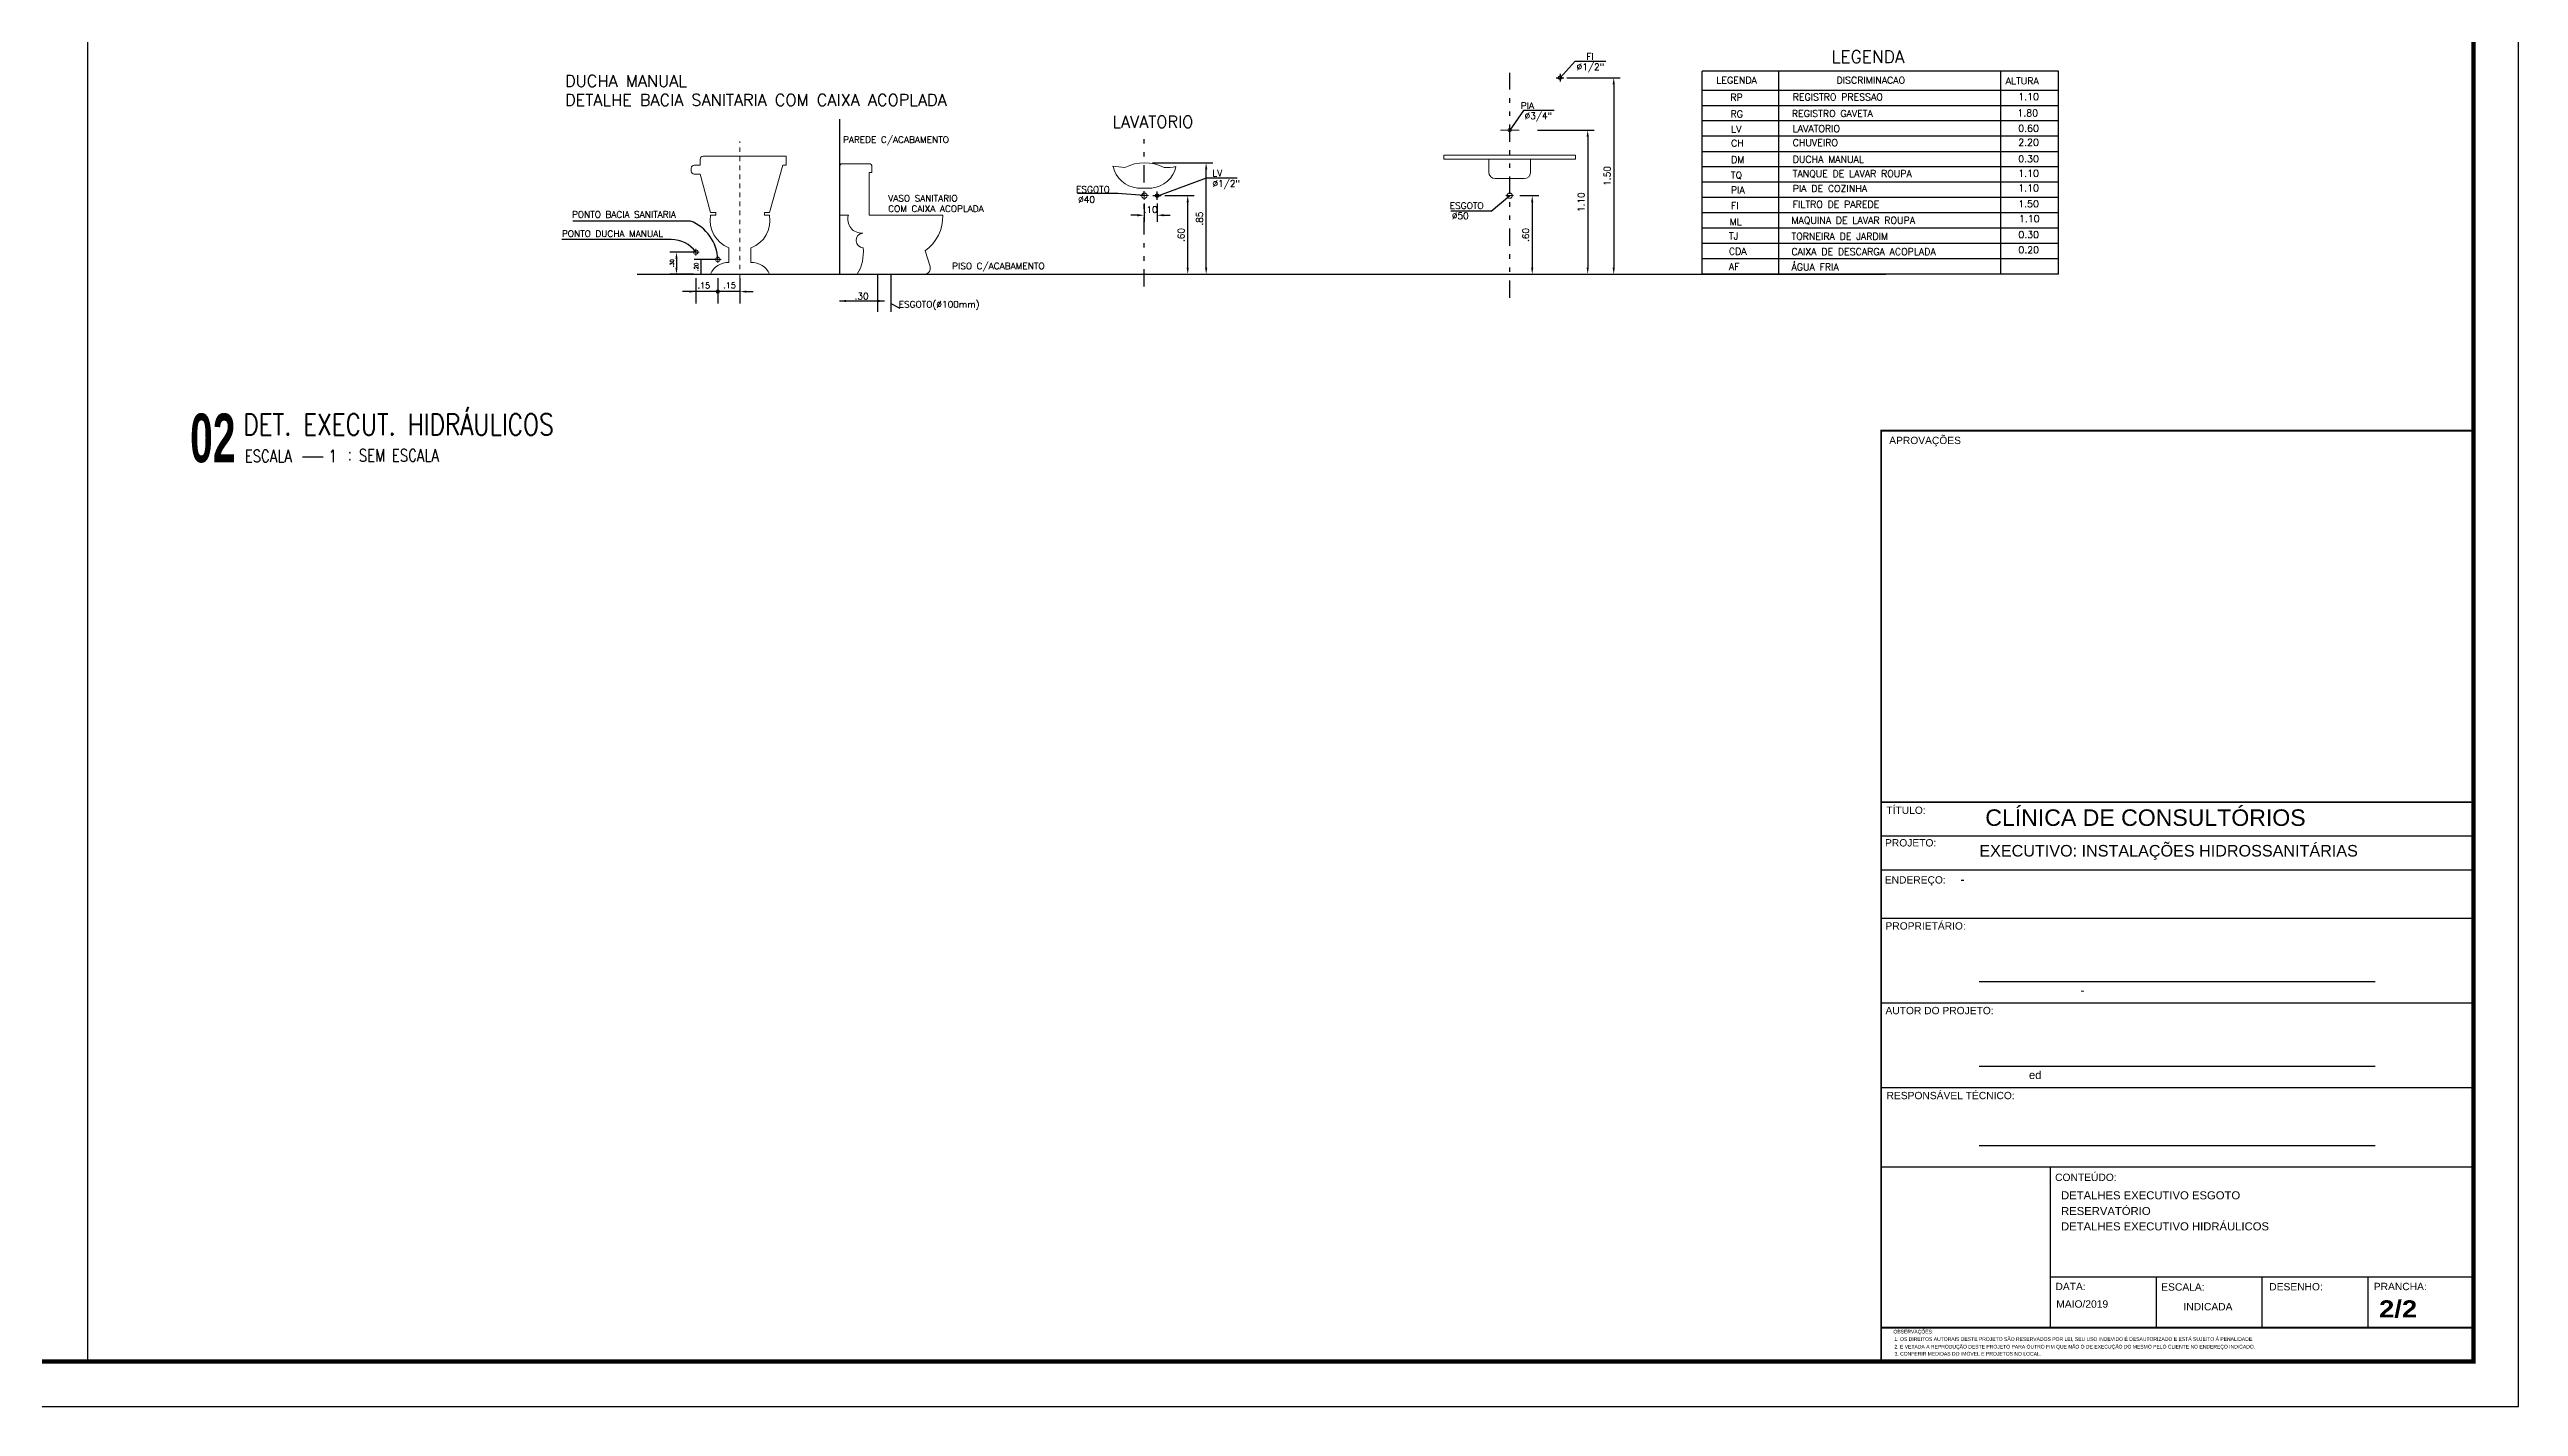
# Model space of a CAD drawing. Header units: millimetres. Extents: x 1573 to 2177, y 1587 to 1932.
# Drawn here: x 1913.8 to 1968.6, y 1812.9 to 1843 of the extents above; entities that cross this region are included whole.
import ezdxf
from ezdxf.enums import TextEntityAlignment as Align

# ---------------------------------------------------------------- set-up
doc = ezdxf.new("R2010")
doc.units = ezdxf.units.MM
doc.header["$LTSCALE"] = 0.03
doc.linetypes.add('DASHDOT2', pattern=[0.5, 0.25, -0.125, 0, -0.125])
doc.linetypes.add('DIVIDE', pattern=[31.75, 12.7, -6.35, 0, -6.35, 0, -6.35])
for name, color, linetype in [('A-PEN-R', 1, 'Continuous'), ('CERC02', 3, 'Continuous'), ('E-TXT-Y', 2, 'Continuous'), ('LAYER8', 8, 'Continuous'), ('MOLHO', 9, 'Continuous'), ("PRANCHA - PROJETU'S", 7, 'Continuous'), ('Texto', 4, 'Continuous'), ('TUBELPAREDE', 2, 'Continuous'), ('TUBULACAO', 2, 'Continuous')]:
    doc.layers.add(name, color=color, linetype=linetype)
doc.layers.add('BLOCOS HIDRAULICA', color=4, linetype='Continuous', lineweight=9)
doc.layers.add('Text', color=250, linetype='Continuous', lineweight=100)
doc.styles.add('ARIAL', font='arial.ttf')
doc.styles.add('ARIALB', font='')
doc.styles.add('F2', font='ARIALN.TTF')
doc.styles.add('REG140', font='romans.shx', dxfattribs={"width": 0.8, "height": 0.35})
doc.styles.add('REG80', font='romans.shx', dxfattribs={"width": 0.8, "height": 0.2})
doc.styles.add('ROMANS', font='romans.shx', dxfattribs={"height": 0.1})
doc.styles.add('SANSSERIF2', font='sanssb__.ttf', dxfattribs={"width": 0.8})
doc.styles.get('ARIALB').set_extended_font_data('Arial Black')

# ---------------------------------------------------------------- blocks, each defined once
blk = doc.blocks.new('ADFSGASDFG')
at = {"layer": "PRANCHA - PROJETU'S", "color": 1}
for p, q in [((360.678, 47.946), (360.678, 107.346)), ((276.578, 47.946), (360.678, 47.946))]:
    blk.add_line(p, q, dxfattribs=at)
at = {"layer": "PRANCHA - PROJETU'S", "color": 4, "const_width": 0.1}
blk.add_lwpolyline([(279.078, 106.346), (359.678, 106.346), (359.678, 48.946), (279.078, 48.946)], close=True, dxfattribs=at)
blk = doc.blocks.new('CRBODADOSÇ')
at = {"layer": "PRANCHA - PROJETU'S", "color": 3}
blk.add_line((164.825, 196.917), (165.288, 196.917), dxfattribs=at)
at = {"layer": "PRANCHA - PROJETU'S", "color": 3, "style": 'REG80', "width": 0.8}
for s, p in [('ESCALA', (163.548, 196.799)), ('1', (165.407, 196.799)), (':', (165.829, 196.842))]:
    blk.add_text(s, height=0.27, dxfattribs=at).set_placement(p)
at = {"layer": "PRANCHA - PROJETU'S", "color": 2, "style": 'REG140', "width": 0.8}
for tag, p in [('PROJETO', (163.521, 198.067)), ('DESENHO', (163.516, 197.395))]:
    blk.add_attdef(tag, p, '', height=0.472, dxfattribs=at)
at = {"layer": "PRANCHA - PROJETU'S", "style": 'SANSSERIF2', "width": 0.6}
blk.add_attdef('00', text='', height=1.08, dxfattribs=at).set_placement((162.84, 196.795), align=Align.CENTER)
at = {"layer": "PRANCHA - PROJETU'S", "color": 3, "style": 'REG80', "width": 0.8}
blk.add_attdef('ESCALA', (166.075, 196.813), '', height=0.27, dxfattribs=at)

msp = doc.modelspace()

# ---------------------------------------------------------------- linework, layer by layer
for p, q in [((1950.465, 1838.024), (1950.465, 1842.525)), ((1958.36, 1842.525), (1950.465, 1842.525)), ((1952.164, 1838.024), (1952.164, 1842.525)), ((1957.085, 1838.024), (1957.085, 1842.525)), ((1958.362, 1838.024), (1958.362, 1842.525)), ((1958.36, 1842.1), (1950.465, 1842.1)), ((1958.36, 1841.76), (1950.465, 1841.76)), ((1958.36, 1841.421), (1950.465, 1841.421)), ((1958.36, 1841.081), (1950.465, 1841.081)), ((1957.383, 1841.081), (1950.465, 1841.081)), ((1958.36, 1840.741), (1950.465, 1840.741)), ((1958.36, 1840.402), (1950.465, 1840.402)), ((1958.36, 1840.062), (1950.465, 1840.062)), ((1958.344, 1839.722), (1950.465, 1839.722)), ((1958.36, 1839.383), (1950.465, 1839.383)), ((1958.36, 1839.043), (1950.465, 1839.043)), ((1958.362, 1838.704), (1950.465, 1838.704)), ((1958.362, 1838.364), (1950.465, 1838.364)), ((1958.362, 1838.024), (1950.465, 1838.024))]:
    msp.add_line(p, q)
at = {"color": 8}
for p, q in [((1928.046, 1839.204), (1925.445, 1839.204)), ((1927.622, 1838.792), (1925.2, 1838.792)), ((1928.277, 1838.024), (1928.277, 1838.024))]:
    msp.add_line(p, q, dxfattribs=at)
at = {"color": 8, "linetype": 'ByBlock'}
for p, q in [((1928.115, 1838.514), (1927.591, 1838.514)), ((1927.738, 1838.367), (1927.738, 1838.171)), ((1928.277, 1838.351), (1928.277, 1838.024)), ((1928.164, 1837.937), (1928.164, 1837.379)), ((1928.654, 1837.937), (1928.654, 1837.379)), ((1928.654, 1837.937), (1928.654, 1837.379)), ((1929.144, 1837.937), (1929.144, 1837.379)), ((1929.144, 1837.64), (1927.873, 1837.64)), ((1929.289, 1837.64), (1929.434, 1837.64))]:
    msp.add_line(p, q, dxfattribs=at)
at = {"linetype": 'ByBlock'}
for p, q in [((1928.654, 1838.351), (1928.13, 1838.351)), ((1928.115, 1838.024), (1927.591, 1838.024))]:
    msp.add_line(p, q, dxfattribs=at)
at = {"color": 8}
for centre, radius, start, end in [((1927.703, 1838.316), 0.952, 2.1023, 68.8424), ((1927.638, 1838.155), 0.637, 34.3393, 91.4406)]:
    msp.add_arc(centre, radius, start, end, dxfattribs=at)
at = {"color": 8, "linetype": 'ByBlock'}
for points in [[(1927.713, 1838.367), (1927.762, 1838.367), (1927.738, 1838.514)], [(1928.262, 1838.259), (1928.292, 1838.259), (1928.277, 1838.351)], [(1927.713, 1838.171), (1927.762, 1838.171), (1927.738, 1838.024)], [(1928.262, 1838.116), (1928.292, 1838.116), (1928.277, 1838.024)], [(1928.019, 1837.665), (1928.019, 1837.616), (1928.164, 1837.64)], [(1929.289, 1837.665), (1929.289, 1837.616), (1929.144, 1837.64)]]:
    msp.add_solid(points, dxfattribs=at)
at = {"layer": 'A-PEN-R'}
for p, q in [((1914.684, 1871.334), (1914.684, 1813.934)), ((1954.43, 1825.58), (1967.555, 1825.58)), ((1954.43, 1824.83), (1967.555, 1824.83)), ((1954.43, 1823.754), (1967.555, 1823.754)), ((1956.605, 1822.355), (1965.38, 1822.355)), ((1954.43, 1821.879), (1967.555, 1821.879)), ((1956.605, 1820.48), (1965.38, 1820.48)), ((1954.43, 1820.004), (1967.555, 1820.004)), ((1956.605, 1818.723), (1965.38, 1818.723)), ((1954.43, 1818.247), (1967.555, 1818.247)), ((1958.18, 1814.684), (1958.18, 1818.247)), ((1958.18, 1815.809), (1967.555, 1815.809)), ((1960.524, 1815.809), (1960.524, 1814.684)), ((1962.867, 1815.809), (1962.867, 1814.684)), ((1965.211, 1815.809), (1965.211, 1814.684))]:
    msp.add_line(p, q, dxfattribs=at)
at = {"layer": 'A-PEN-R', "const_width": 0.0375}
msp.add_lwpolyline([(1954.43, 1813.934), (1967.555, 1813.934), (1967.555, 1834.559), (1954.43, 1834.559)], close=True, dxfattribs=at)
for points in [[(1954.43, 1826.33), (1967.555, 1826.33)], [(1954.43, 1814.684), (1967.555, 1814.684)]]:
    msp.add_lwpolyline(points, dxfattribs=at)
at = {"layer": 'BLOCOS HIDRAULICA'}
for p, q in [((1945.996, 1841.219), (1946.406, 1841.219)), ((1946.113, 1841.219), (1946.287, 1841.219)), ((1928.262, 1840.442), (1928.262, 1840.573)), ((1928.327, 1840.638), (1930.168, 1840.638)), ((1930.168, 1840.638), (1930.168, 1840.442)), ((1947.661, 1840.665), (1944.738, 1840.665)), ((1944.738, 1840.578), (1944.738, 1840.665)), ((1944.738, 1840.578), (1947.661, 1840.578)), ((1945.736, 1840.578), (1945.736, 1840.288)), ((1946.663, 1840.578), (1946.663, 1840.288)), ((1947.661, 1840.578), (1947.661, 1840.665)), ((1928.066, 1840.311), (1928.066, 1840.376)), ((1928.131, 1840.442), (1928.262, 1840.442)), ((1928.262, 1840.246), (1928.131, 1840.246)), ((1928.491, 1839.396), (1928.262, 1840.246)), ((1930.091, 1840.442), (1929.797, 1839.396)), ((1930.168, 1840.442), (1930.091, 1840.442)), ((1931.416, 1840.475), (1932.004, 1840.475)), ((1932.069, 1840.278), (1932.004, 1840.278)), ((1932.004, 1840.278), (1932.004, 1839.331)), ((1932.069, 1840.409), (1932.069, 1840.278)), ((1945.881, 1840.143), (1946.518, 1840.143)), ((1938.011, 1839.767), (1938.196, 1839.767)), ((1946.113, 1839.767), (1946.287, 1839.767)), ((1928.612, 1839.396), (1928.491, 1839.396)), ((1928.491, 1839.331), (1928.612, 1839.331)), ((1928.612, 1839.331), (1928.612, 1839.396)), ((1929.797, 1839.396), (1929.688, 1839.396)), ((1929.688, 1839.331), (1929.797, 1839.331)), ((1931.547, 1839.331), (1931.351, 1839.331)), ((1932.004, 1839.331), (1933.637, 1839.331)), ((1928.09, 1838.514), (1928.238, 1838.514)), ((1928.58, 1838.351), (1928.728, 1838.351)), ((1928.899, 1838.286), (1928.899, 1838.612)), ((1929.389, 1838.612), (1929.389, 1838.286)), ((1933.245, 1838.547), (1933.356, 1838.194)), ((1933.231, 1838.024), (1931.743, 1838.024))]:
    msp.add_line(p, q, dxfattribs=at)
at = {"layer": 'BLOCOS HIDRAULICA', "linetype": 'DASHDOT2'}
msp.add_line((1929.144, 1837.534), (1929.144, 1840.965), dxfattribs=at)
at = {"layer": 'BLOCOS HIDRAULICA', "color": 8}
for p, q in [((1931.351, 1839.331), (1931.351, 1840.409)), ((1929.688, 1839.396), (1929.688, 1839.331)), ((1929.797, 1838.024), (1928.491, 1838.024))]:
    msp.add_line(p, q, dxfattribs=at)
at = {"layer": 'BLOCOS HIDRAULICA', "linetype": 'DIVIDE'}
msp.add_line((1938.104, 1839.674), (1938.104, 1839.859), dxfattribs=at)
at = {"layer": 'BLOCOS HIDRAULICA', "linetype": 'Continuous'}
for p, q in [((1928.164, 1838.44), (1928.164, 1838.588)), ((1928.654, 1838.277), (1928.654, 1838.425))]:
    msp.add_line(p, q, dxfattribs=at)
at = {"layer": 'BLOCOS HIDRAULICA'}
for centre, radius in [((1946.2, 1841.219), 0.0388), ((1938.104, 1839.767), 0.0607), ((1946.2, 1839.767), 0.0583), ((1928.164, 1838.514), 0.0481), ((1928.654, 1838.351), 0.0481)]:
    msp.add_circle(centre, radius, dxfattribs=at)
for centre, radius, start, end in [((1928.327, 1840.573), 0.0653, 90, 180), ((1928.131, 1840.376), 0.0653, 90, 180), ((1928.131, 1840.311), 0.0653, 180, 270), ((1931.416, 1840.409), 0.0653, 90, 180), ((1932.004, 1840.409), 0.0653, 0, 90), ((1937.764, 1842.441), 2.051, 259.8389, 267.4965), ((1938.008, 1840.541), 0.609, 192.0404, 264.6167), ((1938.11, 1839.497), 0.996, 64.0686, 115.9314), ((1938.21, 1840.541), 0.609, 275.3833, 347.9596), ((1938.605, 1841.253), 0.863, 266.0429, 283.4487), ((1945.881, 1840.288), 0.145, 180, 270), ((1946.518, 1840.288), 0.145, 270, 0), ((1938.109, 1829.367), 10.569, 89.1423, 90.8577), ((1929.146, 1839.228), 0.664, 171.092, 248.1169), ((1929.17, 1839.212), 0.639, 290.0734, 10.7177), ((1931.837, 1839.241), 0.304, 162.8316, 275.0708), ((1931.886, 1838.773), 0.166, 97.4898, 265.6395), ((1932.72, 1839.3), 0.918, 304.9042, 1.9657), ((1930.978, 1838.502), 0.901, 328.009, 6.7373), ((1928.886, 1837.857), 0.429, 88.2287, 157.0098), ((1929.411, 1837.871), 0.415, 21.6607, 93.1009), ((1933.231, 1838.155), 0.131, 270, 17.354)]:
    msp.add_arc(centre, radius, start, end, dxfattribs=at)
at = {"layer": 'LAYER8'}
for p, q in [((1947.654, 1842.744), (1947.316, 1842.38)), ((1947.654, 1842.744), (1948.328, 1842.744)), ((1947.229, 1842.38), (1947.403, 1842.38)), ((1947.229, 1842.38), (1947.403, 1842.38)), ((1947.316, 1842.467), (1947.316, 1842.293)), ((1946.507, 1841.656), (1946.201, 1841.219)), ((1947.182, 1841.656), (1946.507, 1841.656)), ((1938.427, 1839.767), (1939.485, 1840.162)), ((1939.485, 1840.162), (1940.16, 1840.162)), ((1937.516, 1839.814), (1936.621, 1839.814)), ((1938.104, 1839.767), (1937.516, 1839.814)), ((1938.295, 1839.767), (1938.48, 1839.767)), ((1945.789, 1839.421), (1944.894, 1839.421)), ((1945.789, 1839.421), (1946.2, 1839.767)), ((1932.691, 1837.268), (1932.492, 1837.371))]:
    msp.add_line(p, q, dxfattribs=at)
at = {"layer": 'LAYER8', "linetype": 'DIVIDE'}
for p, q in [((1946.2, 1837.505), (1946.2, 1842.49)), ((1938.097, 1837.754), (1938.097, 1841.07)), ((1938.388, 1839.674), (1938.388, 1839.859))]:
    msp.add_line(p, q, dxfattribs=at)
at = {"layer": 'LAYER8', "linetype": 'ByBlock'}
for p, q in [((1947.469, 1842.38), (1948.65, 1842.38)), ((1948.505, 1842.235), (1948.505, 1838.169)), ((1946.816, 1841.219), (1948.073, 1841.219)), ((1947.928, 1841.073), (1947.928, 1838.169)), ((1938.284, 1840.493), (1939.62, 1840.493)), ((1939.474, 1838.169), (1939.474, 1840.347)), ((1938.097, 1839.592), (1938.097, 1839.187)), ((1938.388, 1839.592), (1938.388, 1839.187)), ((1938.562, 1839.767), (1939.211, 1839.767)), ((1939.065, 1838.169), (1939.065, 1839.621)), ((1946.427, 1839.767), (1946.844, 1839.767)), ((1946.699, 1839.621), (1946.699, 1838.169)), ((1937.952, 1839.332), (1937.807, 1839.332)), ((1938.533, 1839.332), (1938.678, 1839.332)), ((1931.351, 1837.433), (1932.347, 1837.433))]:
    msp.add_line(p, q, dxfattribs=at)
at = {"layer": 'LAYER8', "linetype": 'Continuous'}
for p, q in [((1932.202, 1837.193), (1932.202, 1838.024)), ((1932.492, 1837.193), (1932.492, 1838.024))]:
    msp.add_line(p, q, dxfattribs=at)
at = {"layer": 'LAYER8', "color": 2}
msp.add_lwpolyline([(1928.772, 1838.024), (1929.818, 1838.024), (1934.967, 1838.024), (1940.308, 1838.024), (1944.744, 1838.024), (1949.798, 1838.024), (1954.535, 1838.024)], dxfattribs=at)
at = {"layer": 'LAYER8'}
for centre in [(1947.316, 1842.38), (1938.388, 1839.767)]:
    msp.add_circle(centre, 0.0388, dxfattribs=at)
at = {"layer": 'LAYER8', "linetype": 'ByBlock'}
for points in [[(1948.48, 1842.235), (1948.529, 1842.235), (1948.505, 1842.38)], [(1947.904, 1841.073), (1947.952, 1841.073), (1947.928, 1841.219)], [(1939.45, 1840.347), (1939.499, 1840.347), (1939.474, 1840.493)], [(1939.041, 1839.621), (1939.09, 1839.621), (1939.065, 1839.767)], [(1946.675, 1839.621), (1946.723, 1839.621), (1946.699, 1839.767)], [(1937.952, 1839.357), (1937.952, 1839.308), (1938.097, 1839.332)], [(1938.533, 1839.357), (1938.533, 1839.308), (1938.388, 1839.332)], [(1939.041, 1838.169), (1939.09, 1838.169), (1939.065, 1838.024)], [(1939.45, 1838.169), (1939.499, 1838.169), (1939.474, 1838.024)], [(1946.675, 1838.169), (1946.723, 1838.169), (1946.699, 1838.024)], [(1947.904, 1838.169), (1947.952, 1838.169), (1947.928, 1838.024)], [(1948.48, 1838.169), (1948.529, 1838.169), (1948.505, 1838.024)], [(1931.496, 1837.457), (1931.496, 1837.409), (1931.351, 1837.433)], [(1932.202, 1837.457), (1932.202, 1837.409), (1932.347, 1837.433)]]:
    msp.add_solid(points, dxfattribs=at)
at = {"layer": 'TUBELPAREDE'}
for p, q in [((1931.351, 1841.458), (1931.351, 1838.024)), ((1926.867, 1838.024), (1931.351, 1838.024)), ((1931.351, 1838.024), (1934.625, 1838.024))]:
    msp.add_line(p, q, dxfattribs=at)
at = {"layer": 'TUBULACAO', "color": 8, "const_width": 0.0454}
msp.add_lwpolyline([(1928.631, 1837.64, 1), (1928.677, 1837.64, 1)], format="xyb", close=True, dxfattribs=at)

# ---------------------------------------------------------------- block references
at = {"layer": "PRANCHA - PROJETU'S", "color": 1}
msp.add_blockref('ADFSGASDFG', (1607.877, 1764.988), dxfattribs=at)
at = {"layer": "PRANCHA - PROJETU'S"}
msp.add_blockref('CRBODADOSÇ', (1754.624, 1637.063), dxfattribs=at).add_auto_attribs({'ESCALA': 'SEM ESCALA', 'DESENHO': 'DET. EXECUT. HIDRÁULICOS', '00': '02'})

# ---------------------------------------------------------------- texts
at = {"color": 3, "style": 'ROMANS'}
for s, height, p in [('LEGENDA', 0.1528, (1950.78, 1842.401)), ('DISCRIMINACAO', 0.15284, (1953.441, 1842.401)), ('ALTURA', 0.1528, (1957.19, 1842.386)), ('RP ', 0.1528, (1951.09, 1842.02)), ('RG', 0.1528, (1951.092, 1841.654)), ('REGISTRO GAVETA', 0.15284, (1952.452, 1841.663)), ('REGISTRO PRESSAO', 0.15284, (1952.47, 1842.029)), ('1.80', 0.1528, (1957.449, 1841.672)), ('1.10', 0.1528, (1957.468, 1842.038)), ('LV', 0.1528, (1951.105, 1841.317)), ('LAVATORIO', 0.1528, (1952.47, 1841.326)), ('0.60', 0.1528, (1957.468, 1841.335)), ('CH', 0.1528, (1951.105, 1841.006)), ('DM', 0.1528, (1951.105, 1840.64)), ('CHUVEIRO', 0.1528, (1952.47, 1841.015)), ('DUCHA MANUAL', 0.15284, (1952.47, 1840.649)), ('2.20', 0.1528, (1957.468, 1841.024)), ('0.30', 0.1528, (1957.468, 1840.658)), ('TQ', 0.1528, (1951.101, 1840.297)), ('PIA', 0.1528, (1951.101, 1839.968)), ('TANQUE DE LAVAR ROUPA', 0.15284, (1952.47, 1840.33)), ('PIA DE COZINHA', 0.15284, (1952.47, 1840.001)), ('1.10', 0.1528, (1957.468, 1840.339)), ('1.10', 0.1528, (1957.468, 1840.01)), ('FI', 0.1528, (1951.101, 1839.619)), ('FILTRO DE PAREDE', 0.15284, (1952.47, 1839.652)), ('1.50', 0.1528, (1957.468, 1839.661)), ('TJ', 0.1528, (1951.057, 1838.948)), ('ML', 0.1528, (1951.074, 1839.263)), ('TORNEIRA DE JARDIM', 0.15284, (1952.443, 1838.941)), ('MAQUINA DE LAVAR ROUPA', 0.15284, (1952.443, 1839.296)), ('0.30', 0.1528, (1957.47, 1838.981)), ('1.10', 0.1528, (1957.484, 1839.331)), ('CDA', 0.1528, (1951.057, 1838.609)), ('CAIXA DE DESCARGA ACOPLADA', 0.15284, (1952.443, 1838.601)), ('0.20', 0.1528, (1957.47, 1838.642)), ('AF', 0.1528, (1951.057, 1838.269)), ('ÁGUA FRIA', 0.1528, (1952.443, 1838.262))]:
    msp.add_text(s, height=height, dxfattribs=at).set_placement(p, align=Align.TOP_LEFT)
at = {"color": 8, "linetype": 'ByBlock', "style": 'ROMANS'}
msp.add_text('.30', height=0.0817, rotation=90, dxfattribs=at).set_placement((1927.637, 1838.27), align=Align.MIDDLE_CENTER)
msp.add_text('.20', height=0.0871, rotation=90, dxfattribs=at).set_placement((1928.176, 1838.187), align=Align.MIDDLE)
for p in [(1928.344, 1837.776), (1928.914, 1837.779)]:
    msp.add_text('.15', height=0.1307, dxfattribs=at).set_placement(p, align=Align.MIDDLE_CENTER)
at = {"layer": 'CERC02', "style": 'ROMANS'}
for s, p in [('%%C1/2"', (1947.683, 1842.694)), ('FI', (1947.9, 1842.922)), ('PIA', (1946.447, 1841.833)), ('%%C3/4"', (1946.53, 1841.606)), ('PAREDE C/ACABAMENTO', (1931.427, 1841.08)), ('ESGOTO', (1936.592, 1839.977)), ('%%C1/2"', (1939.613, 1840.107)), ('LV', (1939.613, 1840.335)), ('PONTO BACIA SANITARIA', (1925.422, 1839.422)), ('VASO SANITARIO ', (1932.429, 1839.78)), ('COM CAIXA ACOPLADA', (1932.429, 1839.55)), ('%%C40', (1936.638, 1839.754)), ('ESGOTO', (1944.873, 1839.617)), ('PONTO DUCHA MANUAL', (1925.199, 1838.996)), ('%%C50', (1944.919, 1839.394)), ('PISO C/ACABAMENTO', (1933.846, 1838.281)), ('ESGOTO(%%c100mm)', (1932.662, 1837.431))]:
    msp.add_text(s, height=0.1452, dxfattribs=at).set_placement(p, align=Align.TOP_LEFT)
at = {"layer": 'E-TXT-Y', "style": 'ARIAL'}
for s, height, p in [('CLÍNICA DE CONSULTÓRIOS', 0.36579, (1956.738, 1825.802)), ('EXECUTIVO: INSTALAÇÕES HIDROSSANITÁRIAS', 0.25605, (1956.606, 1825.123))]:
    msp.add_text(s, height=height, dxfattribs=at).set_placement(p)
at = {"layer": 'LAYER8', "linetype": 'ByBlock', "style": 'ROMANS'}
for s, p in [('1.50', (1948.359, 1840.202)), ('1.10', (1947.783, 1839.621)), ('.60', (1938.92, 1838.895)), ('.85', (1939.329, 1839.258)), ('.60', (1946.554, 1838.895))]:
    msp.add_text(s, height=0.1452, rotation=90, dxfattribs=at).set_placement(p, align=Align.MIDDLE_CENTER)
msp.add_text('.10', height=0.1452, dxfattribs=at).set_placement((1938.243, 1839.457), align=Align.MIDDLE_CENTER)
msp.add_text('.30', height=0.1452, dxfattribs=at).set_placement((1931.841, 1837.539), align=Align.MIDDLE)
at = {"layer": 'MOLHO', "color": 3, "style": 'ARIALB'}
msp.add_text('2/2', height=0.3797, dxfattribs=at).set_placement((1965.463, 1814.91))
at = {"layer": "PRANCHA - PROJETU'S", "style": 'F2'}
for s, height, p in [('OBSERVAÇÕES:', 0.0811, (1954.702, 1814.555)), ('2. É VETADA A REPRODUÇÃO DESTE PROJETO PARA OUTRO FIM QUE NÃO O DE EXECUÇÃO DO MESMO PELO CLIENTE NO ENDEREÇO INDICADO.', 0.081105, (1954.724, 1814.222)), ('1. OS DIREITOS AUTORAIS DESTE PROJETO SÃO RESERVADOS POR LEI, SEU USO INDEVIDO É DESAUTORIZADO E ESTÁ SUJEITO À PENALIDADE.', 0.081105, (1954.724, 1814.391)), ('3. CONFERIR MEDIDAS DO IMÓVEL E PROJETOS NO LOCAL.', 0.0811, (1954.727, 1814.065))]:
    msp.add_text(s, height=height, dxfattribs=at).set_placement(p)
at = {"layer": 'Text', "style": 'ROMANS'}
for s, height, p in [('LEGENDA', 0.2751, (1953.33, 1842.982, 26.655)), ('DUCHA MANUAL', 0.26136, (1925.268, 1842.438)), ('DETALHE BACIA SANITARIA COM CAIXA ACOPLADA', 0.26136, (1925.268, 1842.017)), ('LAVATORIO', 0.2614, (1937.396, 1841.533))]:
    msp.add_text(s, height=height, dxfattribs=at).set_placement(p, align=Align.TOP_LEFT)
at = {"layer": 'Texto', "color": 3, "style": 'ARIAL'}
for s, height, p in [('APROVAÇÕES ', 0.16257, (1954.609, 1834.262)), ('TÍTULO: ', 0.1626, (1954.546, 1826.067)), ('PROJETO: ', 0.1626, (1954.516, 1825.346)), ('ENDEREÇO:', 0.1626, (1954.511, 1824.524)), ('PROPRIETÁRIO:', 0.16257, (1954.526, 1823.504)), ('-', 0.179, (1958.851, 1822.068)), ('AUTOR DO PROJETO: ', 0.16257, (1954.526, 1821.629)), ('ed', 0.1788, (1957.705, 1820.193)), ('RESPONSÁVEL TÉCNICO: ', 0.16257, (1954.55, 1819.746)), ('CONTEÚDO:', 0.1626, (1958.285, 1817.934)), ('DETALHES EXECUTIVO ESGOTO', 0.17883, (1958.416, 1817.527)), ('RESERVATÓRIO', 0.17883, (1958.416, 1817.179)), ('DETALHES EXECUTIVO HIDRÁULICOS', 0.17883, (1958.416, 1816.839)), ('DATA: ', 0.1626, (1958.293, 1815.515)), ('ESCALA: ', 0.1626, (1960.637, 1815.504)), ('DESENHO:', 0.1626, (1963.03, 1815.51)), ('PRANCHA:', 0.1626, (1965.346, 1815.515)), ('MAIO/2019', 0.1626, (1958.311, 1815.127)), ('INDICADA', 0.1626, (1961.129, 1815.067))]:
    msp.add_text(s, height=height, dxfattribs=at).set_placement(p)
at = {"layer": 'Texto', "color": 3, "insert": (1956.193, 1824.707), "char_height": 0.17883, "width": 9.7168, "attachment_point": 1, "style": 'ARIAL'}
msp.add_mtext('\\pt3.7799;{\\fArial|b1|i0|c0|p34;-}', dxfattribs=at)

doc.saveas('drawing.dxf')
